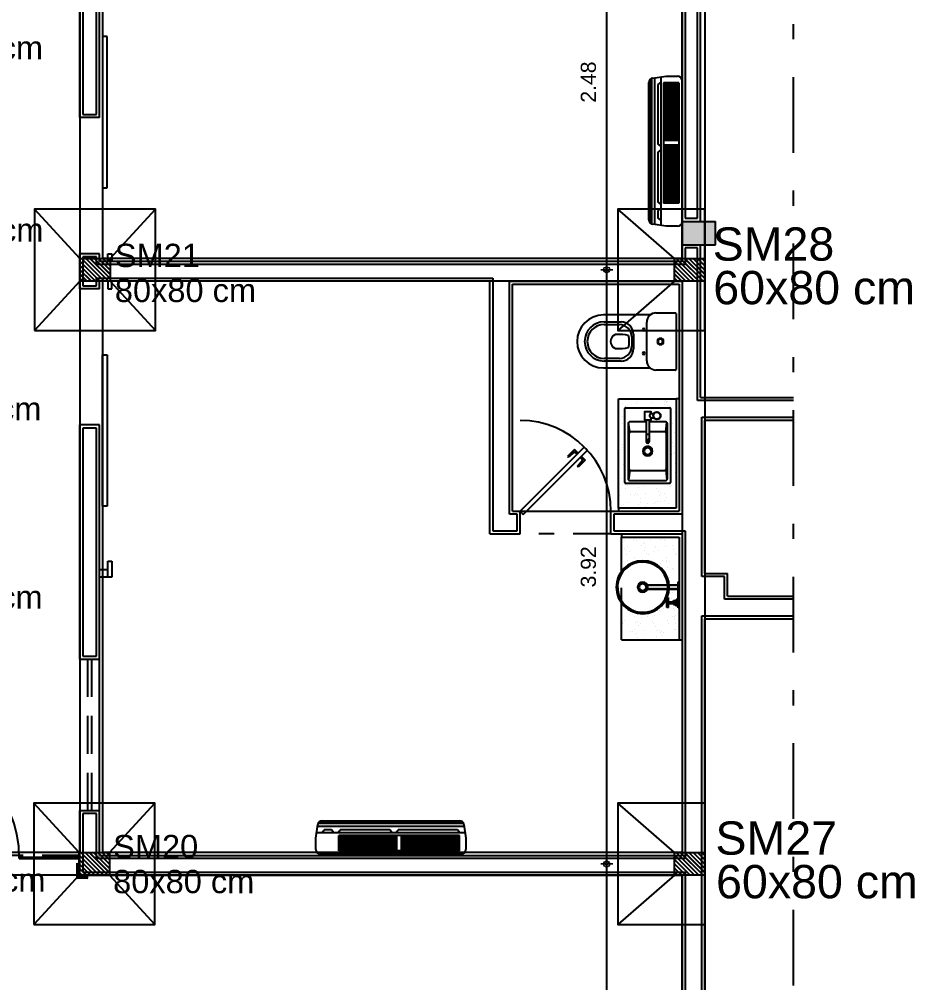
# Model space of a CAD drawing. Header units: millimetres. Extents: x 2317 to 2736, y 1295 to 1343.
# Drawn here: x 2669.89 to 2675.81, y 1310.83 to 1317.19 of the extents above; entities that cross this region are included whole.
import ezdxf

# ---------------------------------------------------------------- set-up
doc = ezdxf.new("R2010")
doc.units = ezdxf.units.MM
for name, pattern in [('CONTINU', [0]), ('DASHDOT', [1, 0.5, -0.25, 0, -0.25]), ('HIDDEN', [0.375, 0.25, -0.125])]:
    doc.linetypes.add(name, pattern=pattern)
for name, color, linetype in [('ARQUITETONICO', 8, 'Continuous'), ('BL-CRM-03', 7, 'Continuous'), ('PILARES', 1, 'Continuous'), ('sapatas', 4, 'Continuous'), ('VIGAS', 5, 'Continuous')]:
    doc.layers.add(name, color=color, linetype=linetype)
doc.layers.add('COTAS', color=53, linetype='Continuous', lineweight=9)
doc.layers.add('LC-Textos', color=3, linetype='Continuous', lineweight=20)
doc.styles.add('Arial', font='arial.ttf')
doc.styles.add('CARIMBO_DADOS', font='arial.ttf', dxfattribs={"height": 0.1})
doc.dimstyles.new('COTAS_EXTERNAS', dxfattribs={"dimtxt": 0.1, "dimasz": 0.01, "dimexe": 0, "dimexo": 0, "dimgap": 0.07, "dimtad": 1, "dimzin": 5, "dimdsep": 46, "dimtxsty": 'CARIMBO_DADOS', "dimblk1": 'CIRCULOS', "dimblk2": 'CIRCULOS', "dimsah": 1, "dimcen": 0, "dimse1": 1, "dimse2": 1, "dimclrd": 8, "dimclre": 8, "dimclrt": 230, "dimadec": 0, "dimazin": 0, "dimtfac": 100, "dimtix": 1, "dimtmove": 2, "dimatfit": 3, "dimldrblk": 'CIRCULOS', "dimfxl": 1, "dimtolj": 1, "dimtzin": 5, "dimarcsym": 0})

# ---------------------------------------------------------------- blocks, each defined once
blk = doc.blocks.new('eletrico')
at = {"layer": 'ARQUITETONICO'}
h = blk.add_hatch(color=256, dxfattribs=at)
h.dxf.hatch_style = 1
h.paths.add_polyline_path([(5.598, -0.081), (5.377, -0.081), (5.377, -0.236), (5.598, -0.236)])
h = blk.add_hatch(color=256, dxfattribs=at)
h.dxf.hatch_style = 1
h.paths.add_polyline_path([(5.357, -2.4621), (5.357, -2.496), (5.3505, -2.496), (5.3505, -2.4621)])
h = blk.add_hatch(color=256, dxfattribs=at)
h.dxf.hatch_style = 1
h.paths.add_polyline_path([(5.3505, -2.4829), (5.3505, -2.5091), (5.1448, -2.5091), (5.1441, -2.496), (5.1448, -2.4829)])
h = blk.add_hatch(color=256, dxfattribs=at)
h.dxf.hatch_style = 1
h.paths.add_polyline_path([(5.357, -2.496), (5.357, -2.6329), (5.3505, -2.6329), (5.3505, -2.496)])
h = blk.add_hatch(color=256, dxfattribs=at)
h.dxf.hatch_style = 1
h.paths.add_polyline_path([(5.2867, -2.5665), (5.2867, -2.5929), (5.2758, -2.5931), (5.2758, -2.5667)])
h = blk.add_hatch(color=256, dxfattribs=at)
h.dxf.hatch_style = 1
h.paths.add_polyline_path([(5.2867, -2.5934), (5.2867, -2.6044), (5.2758, -2.6042), (5.2758, -2.5936)])
h = blk.add_hatch(color=256, dxfattribs=at)
h.dxf.hatch_style = 1
h.paths.add_polyline_path([(5.2867, -2.6049), (5.2867, -2.6313), (5.2758, -2.6311), (5.2758, -2.6047)])
h = blk.add_hatch(color=256, dxfattribs=at)
h.dxf.hatch_style = 1
h.paths.add_polyline_path([(5.3207, -2.5938), (5.3207, -2.6041), (5.2867, -2.6041), (5.2867, -2.5938)])
h = blk.add_hatch(color=256, dxfattribs=at)
h.dxf.hatch_style = 1
h.paths.add_polyline_path([(5.3306, -2.586), (5.3306, -2.6118), (5.3207, -2.6118), (5.3207, -2.586)])
h = blk.add_hatch(color=256, dxfattribs=at)
h.dxf.hatch_style = 1
h.paths.add_polyline_path([(5.3453, -2.5827), (5.3453, -2.6151), (5.3306, -2.6151), (5.3306, -2.5827)])
h = blk.add_hatch(color=256, dxfattribs=at)
h.dxf.hatch_style = 1
h.paths.add_polyline_path([(5.3505, -2.5729), (5.3505, -2.6249), (5.3453, -2.6249), (5.3453, -2.5729)])
h = blk.add_hatch(color=256, dxfattribs=at)
h.dxf.hatch_style = 1
h.paths.add_polyline_path([(1.38, -4.4198), (1.4, -4.4), (1.4, -4.32), (1.38, -4.32)])
h.paths.add_polyline_path([(1.38, -4.42), (1.45, -4.42), (1.45, -4.4), (1.4, -4.4)])
at = {"layer": 'ARQUITETONICO', "linetype": 'DASHDOT'}
blk.add_line((6.112, -7.328), (6.112, 6.917), dxfattribs=at)
blk.add_line((6.112, -7.328), (6.112, 6.917), dxfattribs=at)
at = {"layer": 'ARQUITETONICO'}
for p, q in [((5.478, -0.061), (5.478, 3.7)), ((5.498, -0.081), (5.498, 3.72)), ((1.4, 0.604), (1.4, 3.584)), ((1.42, 3.564), (1.42, 0.624)), ((1.51, 0.624), (1.51, 2.024)), ((1.53, 0.604), (1.53, 2.004)), ((5.377, -0.346), (5.377, 2.004)), ((5.397, 2.024), (5.397, -0.061)), ((1.55, 1.1408), (1.55, 0.1408)), ((1.58, 1.1408), (1.55, 1.1408)), ((1.58, 0.1408), (1.58, 1.1408)), ((1.53, 0.604), (1.4, 0.604)), ((1.42, 0.624), (1.51, 0.624)), ((1.55, 0.1408), (1.58, 0.1408)), ((5.397, -0.061), (5.478, -0.061)), ((5.377, -0.081), (5.598, -0.081)), ((5.598, -0.236), (5.598, -0.081)), ((5.377, -0.236), (5.598, -0.236)), ((5.498, -1.245), (5.498, -0.236)), ((1.4, -0.526), (1.4, -0.296)), ((1.53, -0.296), (1.4, -0.296)), ((1.51, -0.316), (1.42, -0.316)), ((1.42, -0.316), (1.42, -0.506)), ((1.51, -0.366), (1.51, -0.316)), ((1.53, -0.346), (1.53, -0.296)), ((1.585, -0.346), (1.585, -0.296)), ((1.585, -0.296), (1.61, -0.296)), ((1.61, -0.296), (1.61, -0.346)), ((5.478, -0.256), (5.397, -0.256)), ((5.397, -0.256), (5.397, -0.366)), ((5.478, -1.265), (5.478, -0.256)), ((5.397, -0.366), (1.51, -0.366)), ((5.377, -0.346), (1.53, -0.346)), ((1.42, -0.506), (1.51, -0.506)), ((1.51, -0.506), (1.51, -0.456)), ((1.51, -0.456), (4.127, -0.456)), ((4.107, -0.476), (1.53, -0.476)), ((1.53, -0.526), (1.53, -0.476)), ((1.585, -0.476), (1.585, -0.526)), ((1.61, -0.526), (1.61, -0.476)), ((4.107, -2.146), (4.107, -0.476)), ((4.127, -0.456), (4.127, -2.126)), ((4.237, -2.016), (4.237, -0.476)), ((4.237, -0.476), (5.377, -0.476)), ((4.257, -0.496), (5.357, -0.496)), ((4.257, -1.996), (4.257, -0.496)), ((5.357, -0.496), (5.357, -1.996)), ((5.377, -0.476), (5.377, -2.016)), ((1.53, -0.526), (1.4, -0.526)), ((1.585, -0.526), (1.61, -0.526)), ((5.166, -0.6995), (4.8581, -0.6995)), ((5.2045, -0.6859), (5.3343, -0.6859)), ((5.337, -0.6886), (5.337, -1.0604)), ((4.8628, -0.7452), (4.9744, -0.7452)), ((4.8628, -0.7629), (4.9634, -0.7629)), ((5.1433, -1.0018), (5.1433, -0.7472)), ((5.0556, -0.8263), (5.0556, -0.9227)), ((5.0446, -0.8441), (5.0446, -0.905)), ((1.55, -1.9628), (1.55, -0.9628)), ((1.55, -0.9628), (1.58, -0.9628)), ((1.58, -0.9628), (1.58, -1.9628)), ((4.9634, -0.9861), (4.8628, -0.9861)), ((4.9744, -1.0039), (4.8628, -1.0039)), ((4.8581, -1.0495), (5.166, -1.0495)), ((5.3343, -1.0631), (5.2045, -1.0631)), ((5.0126, -1.2538), (5.0126, -1.2538)), ((5.0806, -1.2684), (5.0806, -1.2684)), ((5.2696, -1.2635), (5.2696, -1.2635)), ((5.2727, -1.2698), (5.2727, -1.2698)), ((5.2779, -1.2704), (5.2779, -1.2704)), ((5.357, -1.253), (5.337, -1.253)), ((5.337, -1.253), (5.337, -1.976)), ((6.112, -1.265), (5.478, -1.265)), ((5.498, -1.245), (6.112, -1.245)), ((4.9813, -1.2863), (4.9813, -1.2863)), ((5, -1.8067), (5, -1.3167)), ((5.005, -1.3117), (5.295, -1.3117)), ((5.0181, -1.2951), (5.0181, -1.2951)), ((5.0792, -1.2831), (5.0792, -1.2831)), ((5.1454, -1.3108), (5.1454, -1.3108)), ((5.1771, -1.2799), (5.1771, -1.2799)), ((5.259, -1.2912), (5.259, -1.2912)), ((5.2611, -1.2728), (5.2611, -1.2728)), ((5.275, -1.2767), (5.275, -1.2767)), ((5.2814, -1.2969), (5.2814, -1.2969)), ((5.3, -1.3167), (5.3, -1.8067)), ((4.9852, -1.3726), (4.9852, -1.3726)), ((5.1716, -1.3793), (5.1908, -1.3793)), ((5.1723, -1.3492), (5.1916, -1.3492)), ((5.3252, -1.3422), (5.3252, -1.3422)), ((5.507, -2.426), (5.507, -1.375)), ((5.507, -1.375), (6.112, -1.375)), ((5.527, -1.395), (6.112, -1.395)), ((5.527, -2.406), (5.527, -1.395)), ((1.4, -2.9725), (1.4, -1.426)), ((1.53, -1.426), (1.4, -1.426)), ((1.51, -1.446), (1.42, -1.446)), ((1.42, -1.446), (1.42, -2.9525)), ((1.51, -2.9525), (1.51, -1.446)), ((1.53, -2.9725), (1.53, -1.426)), ((4.9807, -1.4163), (4.9807, -1.4163)), ((5.02, -1.4159), (5.02, -1.7817)), ((5.0309, -1.4723), (5.0229, -1.4089)), ((5.1396, -1.4059), (5.03, -1.4059)), ((5.27, -1.4059), (5.1603, -1.4059)), ((5.269, -1.4723), (5.277, -1.4089)), ((5.28, -1.7817), (5.28, -1.4159)), ((5.2994, -1.4336), (5.2994, -1.4336)), ((5.3056, -1.4255), (5.3056, -1.4255)), ((5.3142, -1.4162), (5.3142, -1.4162)), ((5.028, -1.5988), (5.028, -1.4793)), ((5.038, -1.4693), (5.1396, -1.4693)), ((5.1603, -1.4693), (5.262, -1.4693)), ((5.272, -1.4793), (5.272, -1.7183)), ((5.3048, -1.4749), (5.3048, -1.4749)), ((5.3269, -1.4752), (5.3269, -1.4752)), ((4.7313, -1.5717), (4.307, -1.996)), ((4.6664, -1.5881), (4.6204, -1.6341)), ((4.6907, -1.6124), (4.6664, -1.5881)), ((4.7525, -1.593), (4.7313, -1.5717)), ((4.9748, -1.5852), (4.9748, -1.5852)), ((4.9834, -1.5758), (4.9834, -1.5758)), ((4.9856, -1.5535), (4.9856, -1.5535)), ((5.3139, -1.5439), (5.3139, -1.5439)), ((5.3174, -1.5704), (5.3174, -1.5704)), ((4.3282, -2.0172), (4.7525, -1.593)), ((4.6204, -1.6341), (4.625, -1.6387)), ((4.6668, -1.6026), (4.625, -1.6387)), ((4.6836, -1.6194), (4.6668, -1.6026)), ((4.7048, -1.6406), (4.7216, -1.6574)), ((4.7119, -1.6336), (4.7362, -1.6579)), ((5.028, -1.7183), (5.028, -1.5988)), ((5.3097, -1.6225), (5.3097, -1.6225)), ((5.3228, -1.6117), (5.3228, -1.6117)), ((5.3263, -1.6052), (5.3263, -1.6052)), ((4.7216, -1.6574), (4.6855, -1.6992)), ((4.6902, -1.7038), (4.6855, -1.6992)), ((4.7362, -1.6579), (4.6902, -1.7038)), ((4.9873, -1.6865), (4.9873, -1.6865)), ((5.3319, -1.6807), (5.3319, -1.6807)), ((5.3354, -1.7071), (5.3354, -1.7071)), ((5.0309, -1.7254), (5.0229, -1.7888)), ((5.262, -1.7283), (5.038, -1.7283)), ((5.269, -1.7254), (5.277, -1.7888)), ((5.3312, -1.7424), (5.3312, -1.7424)), ((4.9789, -1.7821), (4.9789, -1.7821)), ((4.9867, -1.8164), (4.9867, -1.8164)), ((5.295, -1.8117), (5.005, -1.8117)), ((5.0191, -1.8265), (5.0191, -1.8265)), ((5.03, -1.7917), (5.27, -1.7917)), ((5.0846, -1.8132), (5.0846, -1.8132)), ((5.0901, -1.8421), (5.0901, -1.8421)), ((5.1189, -1.8307), (5.1189, -1.8307)), ((5.2107, -1.8429), (5.2107, -1.8429)), ((5.2994, -1.8351), (5.2994, -1.8351)), ((5.308, -1.8257), (5.308, -1.8257)), ((4.9593, -1.8476), (4.9593, -1.8476)), ((4.9647, -1.8889), (4.9647, -1.8889)), ((5.0054, -1.8479), (5.0054, -1.8479)), ((5.0393, -1.8849), (5.0393, -1.8849)), ((5.064, -1.8906), (5.064, -1.8906)), ((5.0726, -1.8813), (5.0726, -1.8813)), ((5.0835, -1.884), (5.0835, -1.884)), ((5.1372, -1.8817), (5.1372, -1.8817)), ((5.2245, -1.8642), (5.2245, -1.8642)), ((5.228, -1.8907), (5.228, -1.8907)), ((5.235, -1.8785), (5.235, -1.8785)), ((5.2589, -1.8793), (5.2589, -1.8793)), ((5.2738, -1.9026), (5.2738, -1.9026)), ((5.3329, -1.8753), (5.3329, -1.8753)), ((1.58, -1.9628), (1.55, -1.9628)), ((4.9738, -1.9579), (4.9738, -1.9579)), ((4.9917, -1.9536), (4.9917, -1.9536)), ((5.0235, -1.9348), (5.0235, -1.9348)), ((5.0895, -1.9504), (5.0895, -1.9504)), ((5.0992, -1.9111), (5.0992, -1.9111)), ((5.1027, -1.9375), (5.1027, -1.9375)), ((5.1329, -1.9651), (5.1329, -1.9651)), ((5.1466, -1.9436), (5.1466, -1.9436)), ((5.1874, -1.9472), (5.1874, -1.9472)), ((5.204, -1.9392), (5.204, -1.9392)), ((5.2126, -1.9298), (5.2126, -1.9298)), ((5.2335, -1.932), (5.2335, -1.932)), ((5.2602, -1.924), (5.2602, -1.924)), ((5.2853, -1.944), (5.2853, -1.944)), ((4.287, -2.016), (4.237, -2.016)), ((4.257, -1.996), (4.307, -1.996)), ((4.287, -2.126), (4.287, -2.016)), ((4.307, -2.146), (4.307, -1.996)), ((4.307, -1.996), (4.907, -1.996)), ((4.307, -1.996), (4.3282, -2.0172)), ((4.907, -2.146), (4.907, -1.996)), ((4.907, -1.996), (5.357, -1.996)), ((5.377, -2.016), (4.927, -2.016)), ((4.927, -2.016), (4.927, -2.126)), ((5.337, -1.976), (4.957, -1.976)), ((4.957, -1.976), (4.957, -1.996)), ((4.107, -2.146), (4.307, -2.146)), ((4.127, -2.126), (4.287, -2.126)), ((4.907, -2.146), (5.377, -2.146)), ((4.927, -2.126), (5.397, -2.126)), ((4.977, -2.146), (4.977, -2.166)), ((5.377, -2.146), (5.377, -4.27)), ((5.397, -2.126), (5.397, -4.29)), ((4.977, -2.3923), (4.977, -2.166)), ((4.977, -2.166), (5.357, -2.166)), ((4.9955, -2.1864), (4.9955, -2.1864)), ((5.054, -2.1861), (5.054, -2.1861)), ((5.0625, -2.1768), (5.0625, -2.1768)), ((5.0736, -2.1873), (5.0736, -2.1873)), ((5.1095, -2.2237), (5.1095, -2.2237)), ((5.1232, -2.2023), (5.1232, -2.2023)), ((5.1299, -2.2085), (5.1299, -2.2085)), ((5.1715, -2.1841), (5.1715, -2.1841)), ((5.2025, -2.2254), (5.2025, -2.2254)), ((5.2368, -2.1827), (5.2368, -2.1827)), ((5.2489, -2.1748), (5.2489, -2.1748)), ((5.2588, -2.1881), (5.2588, -2.1881)), ((5.2694, -2.1809), (5.2694, -2.1809)), ((5.3148, -2.2188), (5.3148, -2.2188)), ((5.357, -2.166), (5.357, -2.846)), ((4.9823, -2.2648), (4.9823, -2.2648)), ((4.996, -2.2433), (4.996, -2.2433)), ((5.0046, -2.2554), (5.0046, -2.2554)), ((5.008, -2.2818), (5.008, -2.2818)), ((5.0135, -2.2303), (5.0135, -2.2303)), ((5.0283, -2.259), (5.0283, -2.259)), ((5.1262, -2.2558), (5.1262, -2.2558)), ((5.1334, -2.235), (5.1334, -2.235)), ((5.1388, -2.2763), (5.1388, -2.2763)), ((5.1535, -2.2789), (5.1535, -2.2789)), ((5.1876, -2.2598), (5.1876, -2.2598)), ((5.194, -2.2347), (5.194, -2.2347)), ((5.2241, -2.2526), (5.2241, -2.2526)), ((5.2642, -2.2294), (5.2642, -2.2294)), ((5.3219, -2.2494), (5.3219, -2.2494)), ((5.334, -2.2833), (5.334, -2.2833)), ((5.3425, -2.2739), (5.3425, -2.2739)), ((1.585, -2.431), (1.585, -2.326)), ((1.585, -2.326), (1.61, -2.326)), ((1.61, -2.326), (1.61, -2.431)), ((4.9807, -2.3277), (4.9807, -2.3277)), ((5.0135, -2.3231), (5.0135, -2.3231)), ((5.0604, -2.3009), (5.0604, -2.3009)), ((5.0785, -2.3245), (5.0785, -2.3245)), ((5.1764, -2.3213), (5.1764, -2.3213)), ((5.237, -2.3409), (5.237, -2.3409)), ((5.2507, -2.3195), (5.2507, -2.3195)), ((5.2733, -2.2984), (5.2733, -2.2984)), ((5.2743, -2.3181), (5.2743, -2.3181)), ((5.2768, -2.3249), (5.2768, -2.3249)), ((5.2935, -2.3275), (5.2935, -2.3275)), ((1.53, -2.381), (1.585, -2.381)), ((5.2471, -2.3781), (5.2471, -2.3781)), ((5.2822, -2.3662), (5.2822, -2.3662)), ((5.3151, -2.377), (5.3151, -2.377)), ((5.3213, -2.3794), (5.3213, -2.3794)), ((5.527, -2.406), (5.677, -2.406)), ((5.677, -2.556), (5.677, -2.406)), ((1.61, -2.431), (1.53, -2.431)), ((5.2913, -2.4352), (5.2913, -2.4352)), ((5.2948, -2.4616), (5.2948, -2.4616)), ((5.338, -2.4802), (5.338, -2.4802)), ((5.657, -2.426), (5.507, -2.426)), ((5.657, -2.576), (5.657, -2.426)), ((5.2917, -2.5308), (5.2917, -2.5308)), ((5.3002, -2.5029), (5.3002, -2.5029)), ((5.3154, -2.5352), (5.3154, -2.5352)), ((5.3263, -2.5166), (5.3263, -2.5166)), ((4.977, -2.846), (4.977, -2.6023)), ((5.2754, -2.581), (5.2754, -2.581)), ((5.3093, -2.5719), (5.3093, -2.5719)), ((5.3128, -2.5984), (5.3128, -2.5984)), ((6.112, -2.576), (5.657, -2.576)), ((5.677, -2.556), (6.112, -2.556)), ((5.0072, -2.6399), (5.0072, -2.6399)), ((5.0343, -2.6592), (5.0343, -2.6592)), ((5.0586, -2.6656), (5.0586, -2.6656)), ((5.2301, -2.6528), (5.2301, -2.6528)), ((5.2376, -2.6573), (5.2376, -2.6573)), ((5.2513, -2.6359), (5.2513, -2.6359)), ((5.3182, -2.6397), (5.3182, -2.6397)), ((5.3279, -2.6496), (5.3279, -2.6496)), ((4.9867, -2.7278), (4.9867, -2.7278)), ((4.9968, -2.7179), (4.9968, -2.7179)), ((5.062, -2.692), (5.062, -2.692)), ((5.0675, -2.7333), (5.0675, -2.7333)), ((5.0846, -2.7246), (5.0846, -2.7246)), ((5.1104, -2.6983), (5.1104, -2.6983)), ((5.1241, -2.6769), (5.1241, -2.6769)), ((5.1472, -2.6885), (5.1472, -2.6885)), ((5.1824, -2.7214), (5.1824, -2.7214)), ((5.1885, -2.7344), (5.1885, -2.7344)), ((5.1928, -2.6865), (5.1928, -2.6865)), ((5.2803, -2.7182), (5.2803, -2.7182)), ((5.3157, -2.6934), (5.3157, -2.6934)), ((5.3273, -2.7087), (5.3273, -2.7087)), ((5.3277, -2.6929), (5.3277, -2.6929)), ((5.3308, -2.7351), (5.3308, -2.7351)), ((5.3363, -2.6835), (5.3363, -2.6835)), ((5.507, -7.648), (5.507, -2.686)), ((5.507, -2.686), (6.112, -2.686)), ((5.527, -2.706), (6.112, -2.706)), ((5.527, -7.628), (5.527, -2.706)), ((4.9832, -2.7394), (4.9832, -2.7394)), ((5.0337, -2.7891), (5.0337, -2.7891)), ((5.0518, -2.7926), (5.0518, -2.7926)), ((5.0613, -2.7755), (5.0613, -2.7755)), ((5.0923, -2.7484), (5.0923, -2.7484)), ((5.1009, -2.739), (5.1009, -2.739)), ((5.1316, -2.7859), (5.1316, -2.7859)), ((5.2019, -2.7555), (5.2019, -2.7555)), ((5.2054, -2.782), (5.2054, -2.782)), ((5.2294, -2.7827), (5.2294, -2.7827)), ((5.2323, -2.797), (5.2323, -2.797)), ((5.2409, -2.7876), (5.2409, -2.7876)), ((5.2516, -2.7941), (5.2516, -2.7941)), ((5.2872, -2.737), (5.2872, -2.737)), ((5.3273, -2.7795), (5.3273, -2.7795)), ((5.3362, -2.7764), (5.3362, -2.7764)), ((4.977, -2.846), (5.357, -2.846)), ((5.0055, -2.8431), (5.0055, -2.8431)), ((5.0766, -2.8023), (5.0766, -2.8023)), ((5.08, -2.8288), (5.08, -2.8288)), ((5.1243, -2.8351), (5.1243, -2.8351)), ((5.1918, -2.8412), (5.1918, -2.8412)), ((5.2108, -2.8233), (5.2108, -2.8233)), ((5.2379, -2.8155), (5.2379, -2.8155)), ((5.3453, -2.8454), (5.3453, -2.8454)), ((5.357, -2.846), (5.377, -2.846)), ((1.4, -2.9725), (1.53, -2.9725)), ((1.4, -2.9725), (1.4, -3.9725)), ((1.42, -2.9525), (1.51, -2.9525)), ((1.53, -3.9725), (1.53, -2.9725)), ((1.4, -4.4), (1.4, -3.9725)), ((1.4, -3.9725), (1.53, -3.9725)), ((1.51, -3.9925), (1.42, -3.9925)), ((1.42, -3.9925), (1.42, -4.38)), ((1.51, -4.29), (1.51, -3.9925)), ((1.53, -4.27), (1.53, -3.9725)), ((1, -4.29), (1, -4.28)), ((1, -4.28), (1.4, -4.28)), ((1, -4.29), (1.4, -4.29)), ((1.38, -4.32), (1.38, -4.42)), ((1.38, -4.3306), (1.3906, -4.32)), ((1.38, -4.3447), (1.4, -4.3247)), ((5.397, -4.29), (1.51, -4.29)), ((1.53, -4.27), (5.377, -4.27)), ((1.38, -4.3589), (1.4, -4.3389)), ((1.38, -4.373), (1.4, -4.353)), ((1.38, -4.3871), (1.4, -4.3671)), ((1.38, -4.4013), (1.4, -4.3813)), ((1.42, -4.38), (5.397, -4.38)), ((5.397, -4.38), (5.397, -7.62)), ((1.38, -4.4154), (1.4, -4.3954)), ((1.45, -4.42), (1.38, -4.42)), ((1.3896, -4.42), (1.4096, -4.4)), ((1.4, -4.4), (5.377, -4.4)), ((1.4037, -4.42), (1.4237, -4.4)), ((1.4178, -4.42), (1.4378, -4.4)), ((1.432, -4.42), (1.45, -4.402)), ((1.4461, -4.42), (1.45, -4.4161)), ((1.45, -4.42), (1.45, -4.4)), ((5.377, -7.6), (5.377, -4.4))]:
    blk.add_line(p, q, dxfattribs=at)
at = {"layer": 'ARQUITETONICO', "ltscale": 0.5}
for p, q in [((5.157, -0.0706), (5.157, 0.8356)), ((5.1629, 0.8534), (5.1629, -0.0884)), ((5.1761, 0.8635), (5.1761, -0.0985)), ((5.1818, 0.8651), (5.272, 0.8775)), ((5.1958, 0.867), (5.1958, -0.102)), ((5.237, 0.8375), (5.2168, 0.822)), ((5.237, 0.8727), (5.237, -0.1077)), ((5.3558, 0.835), (5.254, 0.835)), ((5.254, 0.835), (5.254, 0.5575)), ((5.2665, 0.835), (5.2665, 0.4525)), ((5.272, 0.8775), (5.347, 0.8775)), ((5.279, 0.835), (5.279, 0.4525)), ((5.2915, 0.835), (5.2915, 0.4525)), ((5.304, 0.835), (5.304, 0.4525)), ((5.3165, 0.835), (5.3165, 0.4525)), ((5.3286, 0.835), (5.3286, 0.4525)), ((5.3426, 0.835), (5.3426, 0.4525)), ((5.3558, 0.835), (5.3558, 0.5575)), ((5.377, 0.8475), (5.377, -0.0825)), ((5.2168, 0.822), (5.2168, 0.432)), ((5.3558, 0.7887), (5.254, 0.7887)), ((5.3558, 0.7425), (5.254, 0.7425)), ((5.3558, 0.6962), (5.254, 0.6962)), ((5.3558, 0.65), (5.254, 0.65)), ((5.3558, 0.6037), (5.254, 0.6037)), ((5.254, 0.5575), (5.254, 0.04)), ((5.3558, 0.5575), (5.254, 0.5575)), ((5.3558, 0.5112), (5.254, 0.5112)), ((5.3558, 0.5575), (5.3558, 0.04)), ((5.3558, 0.4525), (5.254, 0.4525)), ((5.237, 0.4166), (5.2168, 0.432)), ((5.237, 0.3921), (5.2168, 0.3766)), ((5.3558, 0.4225), (5.254, 0.4225)), ((5.2665, 0.4225), (5.2665, 0.04)), ((5.279, 0.4225), (5.279, 0.04)), ((5.2915, 0.4225), (5.2915, 0.04)), ((5.304, 0.4225), (5.304, 0.04)), ((5.3165, 0.4225), (5.3165, 0.04)), ((5.3286, 0.4225), (5.3286, 0.04)), ((5.3426, 0.4225), (5.3426, 0.04)), ((5.2168, 0.3766), (5.2168, 0.0475)), ((5.3558, 0.3637), (5.254, 0.3637)), ((5.3558, 0.3175), (5.254, 0.3175)), ((5.3558, 0.2712), (5.254, 0.2712)), ((5.3558, 0.225), (5.254, 0.225)), ((5.3558, 0.1787), (5.254, 0.1787)), ((5.3558, 0.1325), (5.254, 0.1325)), ((5.3558, 0.0862), (5.254, 0.0862)), ((5.237, 0.032), (5.2168, 0.0475)), ((5.237, 0.0069), (5.2168, -0.0085)), ((5.3558, 0.04), (5.254, 0.04)), ((5.2168, -0.0085), (5.2168, -0.057)), ((5.237, -0.0725), (5.2168, -0.057)), ((5.272, -0.1125), (5.1818, -0.1001)), ((5.347, -0.1125), (5.272, -0.1125)), ((2.9585, -4.155), (2.9709, -4.0648)), ((3.9345, -4.0591), (2.9725, -4.0591)), ((3.9244, -4.0459), (2.9826, -4.0459)), ((3.0004, -4.04), (3.9066, -4.04)), ((3.9361, -4.0648), (3.9485, -4.155)), ((3.9437, -4.12), (2.9633, -4.12)), ((3.938, -4.0788), (2.969, -4.0788)), ((2.9985, -4.12), (3.014, -4.0998)), ((3.0625, -4.0998), (3.014, -4.0998)), ((3.0779, -4.12), (3.0625, -4.0998)), ((3.1031, -4.12), (3.1185, -4.0998)), ((3.4476, -4.0998), (3.1185, -4.0998)), ((3.4631, -4.12), (3.4476, -4.0998)), ((3.4876, -4.12), (3.503, -4.0998)), ((3.893, -4.0998), (3.503, -4.0998)), ((3.9085, -4.12), (3.893, -4.0998)), ((2.9585, -4.23), (2.9585, -4.155)), ((3.6285, -4.137), (3.111, -4.137)), ((3.111, -4.2388), (3.111, -4.137)), ((3.4935, -4.1495), (3.111, -4.1495)), ((3.4935, -4.162), (3.111, -4.162)), ((3.4935, -4.1745), (3.111, -4.1745)), ((3.4935, -4.187), (3.111, -4.187)), ((3.4935, -4.1995), (3.111, -4.1995)), ((3.1573, -4.2388), (3.1573, -4.137)), ((3.2035, -4.2388), (3.2035, -4.137)), ((3.2498, -4.2388), (3.2498, -4.137)), ((3.296, -4.2388), (3.296, -4.137)), ((3.3423, -4.2388), (3.3423, -4.137)), ((3.3885, -4.2388), (3.3885, -4.137)), ((3.4348, -4.2388), (3.4348, -4.137)), ((3.4935, -4.2388), (3.4935, -4.137)), ((3.5235, -4.2388), (3.5235, -4.137)), ((3.906, -4.1495), (3.5235, -4.1495)), ((3.906, -4.162), (3.5235, -4.162)), ((3.906, -4.1745), (3.5235, -4.1745)), ((3.906, -4.187), (3.5235, -4.187)), ((3.906, -4.1995), (3.5235, -4.1995)), ((3.5823, -4.2388), (3.5823, -4.137)), ((3.6285, -4.2388), (3.6285, -4.137)), ((3.906, -4.137), (3.6285, -4.137)), ((3.6748, -4.2388), (3.6748, -4.137)), ((3.721, -4.2388), (3.721, -4.137)), ((3.7673, -4.2388), (3.7673, -4.137)), ((3.8135, -4.2388), (3.8135, -4.137)), ((3.8598, -4.2388), (3.8598, -4.137)), ((3.906, -4.2388), (3.906, -4.137)), ((3.9485, -4.155), (3.9485, -4.23)), ((3.9185, -4.26), (2.9885, -4.26)), ((3.4935, -4.2116), (3.111, -4.2116)), ((3.4935, -4.2256), (3.111, -4.2256)), ((3.6285, -4.2388), (3.111, -4.2388)), ((3.906, -4.2116), (3.5235, -4.2116)), ((3.906, -4.2256), (3.5235, -4.2256)), ((3.906, -4.2388), (3.6285, -4.2388))]:
    blk.add_line(p, q, dxfattribs=at)
at = {"layer": 'ARQUITETONICO', "linetype": 'Continuous'}
for p, q in [((4.957, -1.253), (5.337, -1.253)), ((4.957, -1.976), (4.957, -1.253))]:
    blk.add_line(p, q, dxfattribs=at)
at = {"layer": 'ARQUITETONICO', "linetype": 'DASHDOT', "ltscale": 0.5}
for p, q in [((4.907, -2.146), (4.307, -2.146)), ((1.4, -4.27), (0.2, -4.27)), ((1.4, -4.4), (0.2, -4.4))]:
    blk.add_line(p, q, dxfattribs=at)
at = {"layer": 'ARQUITETONICO', "linetype": 'HIDDEN', "ltscale": 0.2}
blk.add_line((4.977, -2.6023), (4.977, -2.3923), dxfattribs=at)
at = {"layer": 'ARQUITETONICO', "linetype": 'CONTINU'}
for p, q in [((5.3505, -2.4621), (5.357, -2.4621)), ((5.3505, -2.6329), (5.3505, -2.4621)), ((5.357, -2.6329), (5.357, -2.4621)), ((5.1436, -2.496), (5.1443, -2.4829)), ((5.1436, -2.496), (5.1437, -2.496)), ((5.1436, -2.496), (5.1437, -2.496)), ((5.1443, -2.5091), (5.1436, -2.496)), ((5.1437, -2.496), (5.1439, -2.496)), ((5.1437, -2.496), (5.1439, -2.496)), ((5.1439, -2.496), (5.1441, -2.496)), ((5.1439, -2.496), (5.1441, -2.496)), ((5.1441, -2.496), (5.1448, -2.4829)), ((5.1448, -2.5091), (5.1441, -2.496)), ((5.1443, -2.4829), (5.1444, -2.4827)), ((5.1443, -2.4829), (5.1443, -2.4829)), ((5.1443, -2.4829), (5.1443, -2.4829)), ((5.1443, -2.4829), (5.1443, -2.4829)), ((5.1443, -2.4829), (5.1444, -2.4829)), ((5.1443, -2.5091), (5.1444, -2.5094)), ((5.1444, -2.5091), (5.1443, -2.5091)), ((5.1443, -2.5091), (5.1443, -2.5091)), ((5.1443, -2.5091), (5.1443, -2.5091)), ((5.1444, -2.4827), (5.1446, -2.4825)), ((5.1444, -2.4829), (5.1444, -2.4829)), ((5.1444, -2.4829), (5.1444, -2.4829)), ((5.1444, -2.4829), (5.1444, -2.4829)), ((5.1444, -2.4829), (5.1444, -2.4829)), ((5.1444, -2.4829), (5.1444, -2.4829)), ((5.1444, -2.4829), (5.1444, -2.4829)), ((5.1444, -2.4829), (5.1445, -2.4829)), ((5.1444, -2.5091), (5.1444, -2.5091)), ((5.1444, -2.5091), (5.1444, -2.5091)), ((5.1444, -2.5091), (5.1444, -2.5091)), ((5.1444, -2.5091), (5.1444, -2.5091)), ((5.1444, -2.5091), (5.1444, -2.5091)), ((5.1444, -2.5091), (5.1444, -2.5091)), ((5.1444, -2.5091), (5.1445, -2.5091)), ((5.1444, -2.5094), (5.1446, -2.5095)), ((5.1445, -2.4829), (5.1446, -2.4829)), ((5.1445, -2.5091), (5.1446, -2.5091)), ((5.1446, -2.4825), (5.1448, -2.4824)), ((5.1446, -2.4829), (5.1446, -2.4829)), ((5.1446, -2.4829), (5.1446, -2.4829)), ((5.1447, -2.4829), (5.1446, -2.4829)), ((5.1446, -2.5091), (5.1446, -2.5091)), ((5.1446, -2.5091), (5.1446, -2.5091)), ((5.1446, -2.5091), (5.1447, -2.5091)), ((5.1446, -2.5095), (5.1448, -2.5096)), ((5.1448, -2.4829), (5.1447, -2.4829)), ((5.1447, -2.5091), (5.1448, -2.5091)), ((5.1448, -2.4829), (5.1448, -2.4824)), ((5.1448, -2.4824), (5.3505, -2.4824)), ((5.1448, -2.4829), (5.3505, -2.4829)), ((5.1448, -2.5096), (5.1448, -2.5091)), ((5.1448, -2.5091), (5.3505, -2.5091)), ((5.1448, -2.5096), (5.3505, -2.5096)), ((5.2758, -2.5667), (5.2867, -2.5665)), ((5.2758, -2.6311), (5.2758, -2.5667)), ((5.2758, -2.5931), (5.2867, -2.5929)), ((5.2758, -2.5936), (5.2867, -2.5934)), ((5.2867, -2.6044), (5.2758, -2.6042)), ((5.2867, -2.6049), (5.2758, -2.6047)), ((5.2867, -2.5929), (5.2867, -2.5665)), ((5.2867, -2.5931), (5.2867, -2.5929)), ((5.2867, -2.5934), (5.2867, -2.5931)), ((5.2867, -2.6044), (5.2867, -2.5934)), ((5.2867, -2.5934), (5.2867, -2.5934)), ((5.2867, -2.5934), (5.2867, -2.5934)), ((5.2867, -2.5938), (5.3207, -2.5938)), ((5.2867, -2.6041), (5.3207, -2.6041)), ((5.2867, -2.6047), (5.2867, -2.6044)), ((5.2867, -2.6044), (5.2867, -2.6044)), ((5.2867, -2.6044), (5.2867, -2.6044)), ((5.2867, -2.6049), (5.2867, -2.6047)), ((5.2867, -2.6313), (5.2867, -2.6049)), ((5.3207, -2.6118), (5.3207, -2.586)), ((5.3207, -2.586), (5.3306, -2.586)), ((5.3306, -2.6151), (5.3306, -2.5827)), ((5.3306, -2.5827), (5.3453, -2.5827)), ((5.3453, -2.6249), (5.3453, -2.5729)), ((5.3453, -2.5729), (5.3505, -2.5729)), ((5.2867, -2.6313), (5.2758, -2.6311)), ((5.3207, -2.6118), (5.3306, -2.6118)), ((5.3306, -2.6151), (5.3453, -2.6151)), ((5.3453, -2.6249), (5.3505, -2.6249)), ((5.357, -2.6329), (5.3505, -2.6329))]:
    blk.add_line(p, q, dxfattribs=at)
at = {"layer": 'ARQUITETONICO', "linetype": 'HIDDEN'}
for p, q in [((1.45, -2.9725), (1.45, -3.9725)), ((1.48, -3.9725), (1.48, -2.9725))]:
    blk.add_line(p, q, dxfattribs=at)
at = {"layer": 'ARQUITETONICO'}
blk.add_lwpolyline([(5.17, -1.3809), (5.17, -1.3952), (5.13, -1.3952), (5.13, -1.338), (5.17, -1.338), (5.17, -1.3476), (5.1692, -1.3487), (5.1685, -1.3497), (5.1679, -1.3506), (5.1672, -1.3517), (5.1668, -1.3524), (5.1663, -1.3532), (5.1658, -1.3541), (5.1656, -1.3545), (5.1653, -1.355), (5.1651, -1.3555), (5.1649, -1.3559), (5.1646, -1.3564), (5.1644, -1.3569), (5.1642, -1.3574), (5.164, -1.358), (5.1638, -1.3585), (5.1636, -1.359), (5.1634, -1.3596), (5.1633, -1.3602), (5.1631, -1.3607), (5.163, -1.3613), (5.1629, -1.3619), (5.1628, -1.3625), (5.1628, -1.3631), (5.1627, -1.3637), (5.1627, -1.3643), (5.1627, -1.3649), (5.1628, -1.3655), (5.1628, -1.3661), (5.1629, -1.3667), (5.163, -1.3673), (5.1632, -1.3679), (5.1633, -1.3685), (5.1635, -1.369), (5.1637, -1.3696), (5.1638, -1.3701), (5.164, -1.3706), (5.1643, -1.3712), (5.1645, -1.3717), (5.1647, -1.3722), (5.1649, -1.3727), (5.1652, -1.3731), (5.1654, -1.3736), (5.1656, -1.374), (5.1661, -1.3749), (5.1666, -1.3757), (5.1671, -1.3765), (5.1675, -1.3773), (5.1682, -1.3783), (5.1686, -1.3788, 0.006646)], format="xyb", close=True, dxfattribs=at)
for points in [[(5.1396, -1.3952), (5.1396, -1.4883)], [(5.1603, -1.3952), (5.1603, -1.4883)], [(5.1603, -1.4883), (5.1396, -1.4883)], [(5.1396, -1.4883), (5.1396, -1.5258)], [(5.1397, -1.5265), (5.1397, -1.5362)], [(5.1603, -1.4883), (5.1603, -1.5258)], [(5.1603, -1.5265), (5.1603, -1.5362)]]:
    blk.add_lwpolyline(points, dxfattribs=at)
for points in [[(5.1716, -1.3793, -0.006968), (5.1701, -1.3774), (5.1699, -1.3772), (5.1692, -1.3763), (5.1687, -1.3757), (5.1682, -1.375), (5.1677, -1.3743), (5.1672, -1.3735), (5.1669, -1.3731), (5.1666, -1.3727), (5.1664, -1.3723), (5.1661, -1.3718), (5.1659, -1.3714), (5.1656, -1.371), (5.1654, -1.3705), (5.1652, -1.37), (5.165, -1.3695), (5.1648, -1.3691), (5.1646, -1.3686), (5.1644, -1.3681), (5.1642, -1.3675), (5.1641, -1.367), (5.164, -1.3668), (5.164, -1.3665), (5.1639, -1.3662), (5.1639, -1.3659), (5.1638, -1.3657), (5.1638, -1.3654), (5.1638, -1.3651), (5.1638, -1.3649), (5.1638, -1.3646), (5.1637, -1.3643), (5.1637, -1.364), (5.1638, -1.3638), (5.1638, -1.3635), (5.1638, -1.3632), (5.1638, -1.3629), (5.1639, -1.3627), (5.1639, -1.3624), (5.1639, -1.3621), (5.164, -1.3619), (5.164, -1.3616), (5.1642, -1.3611), (5.1643, -1.3605), (5.1645, -1.36), (5.1647, -1.3595), (5.1649, -1.359), (5.1651, -1.3586), (5.1653, -1.3581), (5.1656, -1.3576), (5.1658, -1.3572), (5.166, -1.3567), (5.1663, -1.3563), (5.1666, -1.3559), (5.1668, -1.3555), (5.1671, -1.3551), (5.1673, -1.3547), (5.1678, -1.3539), (5.1684, -1.3532), (5.1689, -1.3525), (5.1693, -1.3519), (5.17, -1.3511), (5.1707, -1.3502), (5.1716, -1.3492), (5.1723, -1.3492)], [(5.17, -1.3476, 0.414213), (5.1716, -1.3492)], [(5.1716, -1.3793, 0.414213), (5.17, -1.3809)]]:
    blk.add_lwpolyline(points, format="xyb", dxfattribs=at)
for radius in [0.0246, 0.0233, 0.0223]:
    blk.add_circle((5.2107, -1.3647), radius, dxfattribs=at)
at = {"layer": 'ARQUITETONICO', "ltscale": 0.5}
for centre, start, end in [((5.187, 0.8356), 100, 180), ((5.347, 0.8475), 0, 90), ((5.187, -0.0706), 180, 260), ((5.347, -0.0825), 270, 360), ((3.0004, -4.07), 90, 170), ((3.9066, -4.07), 10, 90), ((2.9885, -4.23), 180, 270), ((3.9185, -4.23), 270, 0)]:
    blk.add_arc(centre, 0.03, start, end, dxfattribs=at)
at = {"layer": 'ARQUITETONICO'}
for centre, radius, start, end in [((4.8581, -0.8745), 0.175, 90, 269.99999), ((5.2045, -0.7472), 0.0613, 90.0001, 179.99992), ((5.3343, -0.6886), 0.00271, 0.00184, 89.99816), ((4.8628, -0.8745), 0.1293, 90, 269.99999), ((4.8628, -0.8745), 0.1116, 90, 269.99999), ((4.9634, -0.8441), 0.0812, 360, 90), ((4.9744, -0.8263), 0.0812, 360, 90), ((5.1234, -0.7959), 0.00761, 0, 180), ((5.1234, -0.7959), 0.00761, 180, 0), ((4.9516, -0.8745), 0.0474, 111.92432, 248.07594), ((4.9453, -0.8588), 0.0304, 94.83315, 111.92386), ((4.9648, -1.0902), 0.2627, 76.979, 94.83347), ((4.7755, -0.8745), 0.2518, 350.80796, 9.192), ((5.2341, -0.8745), 0.0208, 0, 180), ((5.2341, -0.8745), 0.0208, 180, 0), ((5.2341, -0.8745), 0.0157, 0, 180), ((5.2341, -0.8745), 0.0157, 180, 0), ((4.9453, -0.8902), 0.0304, 248.07521, 265.16594), ((4.9648, -0.6588), 0.2627, 265.16675, 283.02123), ((4.9634, -0.905), 0.0812, 269.99999, 359.99998), ((4.9744, -0.9227), 0.0812, 269.99999, 360), ((5.1234, -0.9531), 0.00761, 0, 180), ((5.1234, -0.9531), 0.00761, 180, 0), ((5.2045, -1.0018), 0.0613, 180.00008, 269.99991), ((5.3343, -1.0604), 0.00271, 269.99818, 0.00182), ((5.005, -1.3167), 0.005, 90, 180), ((5.295, -1.3167), 0.005, 359.99999, 90), ((4.307, -1.996), 0.6, 0, 90), ((5.03, -1.4159), 0.01, 90, 180), ((5.27, -1.4159), 0.01, 359.99999, 90), ((5.038, -1.4793), 0.01, 90, 180), ((5.262, -1.4793), 0.01, 359.99999, 90), ((5.15, -1.5988), 0.032, 90, 270), ((5.15, -1.5988), 0.0225, 90, 270), ((5.15, -1.5988), 0.032, 270, 90), ((5.15, -1.5988), 0.0225, 270, 90), ((5.03, -1.7817), 0.01, 180, 225.00098), ((5.038, -1.7183), 0.01, 180, 270), ((5.262, -1.7183), 0.01, 270, 359.99999), ((5.27, -1.7817), 0.01, 314.99902, 359.99999), ((5.005, -1.8067), 0.005, 180, 270), ((5.03, -1.7817), 0.01, 225.00098, 269.9999), ((5.27, -1.7817), 0.01, 270, 314.99902), ((5.295, -1.8067), 0.005, 270, 359.99999), ((5.117, -2.4973), 0.175, 90, 270), ((5.117, -2.4973), 0.1662, 85.60559, 85.45902), ((5.117, -2.4973), 0.175, 270, 90), ((5.117, -2.4973), 0.0335, 90, 270), ((5.117, -2.4973), 0.0225, 90, 270), ((5.117, -2.4973), 0.0335, 270, 90), ((5.117, -2.4973), 0.0225, 270, 90), ((0.2367, -4.285), 0.7633, 0.00089, 89.62253)]:
    blk.add_arc(centre, radius, start, end, dxfattribs=at)
for centre, major_axis, start_param, end_param in [((5.15, -1.5146), (0.0103, 0), 3.141593, 6.283185), ((5.15, -1.5258), (0.0103, 0), 3.141593, 6.283185), ((5.15, -1.5265), (-0.0103, 0), 6.283074, 8.471289), ((5.15, -1.5265), (-0.0103, 0), 6.280062, 6.283074), ((5.15, -1.5265), (-0.0103, 0), 2.188103, 3.141482), ((5.15, -1.5265), (-0.0103, 0), 3.141482, 3.144722), ((5.15, -1.5362), (-0.0103, 0), 6.283074, 8.471289), ((5.15, -1.5265), (-0.00971, 0), 0.961662, 2.178992), ((5.15, -1.5362), (-0.0103, 0), 2.188103, 3.141482)]:
    blk.add_ellipse(centre, major_axis=major_axis, ratio=0.866025, start_param=start_param, end_param=end_param, dxfattribs=at)
blk = doc.blocks.new('CIRCULOS')
at = {"layer": 'COTAS'}
for p, q in [((-4, 0), (4, 0)), ((0, 4), (0, -4))]:
    blk.add_line(p, q, dxfattribs=at)
for radius in [2, 1]:
    blk.add_circle((0, 0), radius, dxfattribs=at)
blk = doc.blocks.new('*D31')
at = {"layer": 'BL-CRM-03', "color": 8, "lineweight": -2}
blk.add_line((2673.7727, 1308.095), (2673.7727, 1311.603), dxfattribs=at)
at = {"layer": 'Defpoints', "color": 0}
for p in [(2673.7727, 1311.613), (2674.2201, 1311.613), (2674.2201, 1308.085)]:
    blk.add_point(p, dxfattribs=at)
at = {"layer": 'BL-CRM-03', "color": 8, "lineweight": -2, "xscale": 0.01, "yscale": 0.01, "zscale": 0.01}
for p, rotation in [((2673.7727, 1311.613), 90), ((2673.7727, 1308.085), 270)]:
    blk.add_blockref('CIRCULOS', p, dxfattribs=dict(at, rotation=rotation))
at = {"layer": 'BL-CRM-03', "color": 230, "insert": (2673.6517, 1309.849), "char_height": 0.1, "attachment_point": 5, "rotation": 90, "style": 'CARIMBO_DADOS'}
blk.add_mtext('\\A1;3.53', dxfattribs=at)
blk = doc.blocks.new('*D32')
at = {"layer": 'BL-CRM-03', "color": 8, "lineweight": -2}
blk.add_line((2673.7727, 1311.623), (2673.7727, 1315.527), dxfattribs=at)
at = {"layer": 'Defpoints', "color": 0}
for p in [(2673.7727, 1315.537), (2674.2201, 1315.537), (2674.2201, 1311.613)]:
    blk.add_point(p, dxfattribs=at)
at = {"layer": 'BL-CRM-03', "color": 8, "lineweight": -2, "xscale": 0.01, "yscale": 0.01, "zscale": 0.01}
for p, rotation in [((2673.7727, 1315.537), 90), ((2673.7727, 1311.613), 270)]:
    blk.add_blockref('CIRCULOS', p, dxfattribs=dict(at, rotation=rotation))
at = {"layer": 'BL-CRM-03', "color": 230, "insert": (2673.6517, 1313.575), "char_height": 0.1, "attachment_point": 5, "rotation": 90, "style": 'CARIMBO_DADOS'}
blk.add_mtext('\\A1;3.92', dxfattribs=at)
blk = doc.blocks.new('*D33')
at = {"layer": 'BL-CRM-03', "color": 8, "lineweight": -2}
blk.add_line((2673.7727, 1315.547), (2673.7727, 1318.007), dxfattribs=at)
at = {"layer": 'Defpoints', "color": 0}
for p in [(2673.7727, 1318.017), (2674.2201, 1318.017), (2674.2201, 1315.537)]:
    blk.add_point(p, dxfattribs=at)
at = {"layer": 'BL-CRM-03', "color": 8, "lineweight": -2, "xscale": 0.01, "yscale": 0.01, "zscale": 0.01}
for p, rotation in [((2673.7727, 1318.017), 90), ((2673.7727, 1315.537), 270)]:
    blk.add_blockref('CIRCULOS', p, dxfattribs=dict(at, rotation=rotation))
at = {"layer": 'BL-CRM-03', "color": 230, "insert": (2673.6517, 1316.777), "char_height": 0.1, "attachment_point": 5, "rotation": 90, "style": 'CARIMBO_DADOS'}
blk.add_mtext('\\A1;2.48', dxfattribs=at)

msp = doc.modelspace()

# ---------------------------------------------------------------- hatches: boundary and pattern name
h = msp.add_hatch()
h.set_pattern_fill('JIS_LC_20', color=256, scale=0.001, angle=-90, style=0)
h.set_pattern_definition([(315, (1348.086626, 3978.701403), (0.01414213562, 0.01414213562), []), (315, (1348.086626, 3978.701003), (0.01414213562, 0.01414213562), [])])
h.paths.add_polyline_path([(2670.4931, 1315.462), (2670.4931, 1315.537), (2670.2931, 1315.537), (2670.2931, 1315.462)])
h.paths.add_polyline_path([(2670.4931, 1315.537), (2670.4931, 1315.612), (2670.2931, 1315.612), (2670.2931, 1315.537)])
h = msp.add_hatch()
h.set_pattern_fill('JIS_LC_20', color=256, scale=0.001, angle=270, style=0)
h.set_pattern_definition([(315, (1352.013626, 3978.701403), (0.01414213562, 0.01414213562), []), (315, (1352.013626, 3978.701003), (0.01414213562, 0.01414213562), [])])
h.paths.add_polyline_path([(2674.4201, 1315.462), (2674.4201, 1315.537), (2674.2201, 1315.537), (2674.2201, 1315.462)])
h.paths.add_polyline_path([(2674.4201, 1315.537), (2674.4201, 1315.612), (2674.2201, 1315.612), (2674.2201, 1315.537)])
h = msp.add_hatch()
h.set_pattern_fill('JIS_LC_20', color=256, scale=0.001, angle=-90, style=0)
h.set_pattern_definition([(315, (1348.082039, 3974.777403), (0.01414213562, 0.01414213562), []), (315, (1348.082039, 3974.777003), (0.01414213562, 0.01414213562), [])])
h.paths.add_polyline_path([(2670.4885, 1311.538), (2670.4885, 1311.613), (2670.2885, 1311.613), (2670.2885, 1311.538)])
h.paths.add_polyline_path([(2670.4885, 1311.613), (2670.4885, 1311.688), (2670.2885, 1311.688), (2670.2885, 1311.613)])
h = msp.add_hatch()
h.set_pattern_fill('JIS_LC_20', color=256, scale=0.001, angle=270, style=0)
h.set_pattern_definition([(315, (1352.013626, 3974.777403), (0.01414213562, 0.01414213562), []), (315, (1352.013626, 3974.777003), (0.01414213562, 0.01414213562), [])])
h.paths.add_polyline_path([(2674.4201, 1311.538), (2674.4201, 1311.613), (2674.2201, 1311.613), (2674.2201, 1311.538)])
h.paths.add_polyline_path([(2674.4201, 1311.613), (2674.4201, 1311.688), (2674.2201, 1311.688), (2674.2201, 1311.613)])

# ---------------------------------------------------------------- linework, layer by layer
at = {"layer": 'PILARES'}
for points in [[(2670.4931, 1315.612), (2670.4931, 1315.462), (2670.2931, 1315.462), (2670.2931, 1315.612)], [(2674.4201, 1315.612), (2674.4201, 1315.462), (2674.2201, 1315.462), (2674.2201, 1315.612)], [(2670.4885, 1311.688), (2670.4885, 1311.538), (2670.2885, 1311.538), (2670.2885, 1311.688)], [(2674.4201, 1311.688), (2674.4201, 1311.538), (2674.2201, 1311.538), (2674.2201, 1311.688)]]:
    msp.add_lwpolyline(points, close=True, dxfattribs=at)
at = {"layer": 'sapatas'}
for p, q in [((2670.2931, 1315.612), (2669.9931, 1315.937)), ((2670.4931, 1315.612), (2670.7931, 1315.937)), ((2674.2201, 1315.612), (2673.8451, 1315.937)), ((2670.2931, 1315.462), (2669.9931, 1315.137)), ((2670.4931, 1315.462), (2670.7931, 1315.137)), ((2674.2201, 1315.462), (2673.8451, 1315.137)), ((2670.2885, 1311.688), (2669.9885, 1312.013)), ((2670.4885, 1311.688), (2670.7885, 1312.013)), ((2674.2201, 1311.688), (2673.8451, 1312.013)), ((2670.2885, 1311.538), (2669.9885, 1311.213)), ((2670.4885, 1311.538), (2670.7885, 1311.213)), ((2674.2201, 1311.538), (2673.8451, 1311.213))]:
    msp.add_line(p, q, dxfattribs=at)
for points in [[(2669.9931, 1315.137), (2670.7931, 1315.137), (2670.7931, 1315.937), (2669.9931, 1315.937)], [(2674.4201, 1315.937), (2673.8451, 1315.937), (2673.8451, 1315.137), (2674.4201, 1315.137)], [(2669.9885, 1311.213), (2670.7885, 1311.213), (2670.7885, 1312.013), (2669.9885, 1312.013)], [(2674.4201, 1312.013), (2673.8451, 1312.013), (2673.8451, 1311.213), (2674.4201, 1311.213)]]:
    msp.add_lwpolyline(points, close=True, dxfattribs=at)
at = {"layer": 'VIGAS'}
for p, q in [((2674.4201, 1320.522), (2674.4201, 1308.01)), ((2670.2931, 1320.372), (2670.2931, 1311.688)), ((2674.2701, 1320.372), (2674.2701, 1315.612)), ((2670.4431, 1317.942), (2670.4431, 1315.612)), ((2674.2701, 1315.612), (2670.4431, 1315.612)), ((2674.2701, 1315.462), (2670.4431, 1315.462)), ((2670.4431, 1315.462), (2670.4431, 1311.688)), ((2674.2701, 1315.462), (2674.2701, 1311.688)), ((2670.2931, 1311.688), (2669.0931, 1311.688)), ((2674.2701, 1311.688), (2670.4431, 1311.688)), ((2674.2701, 1311.538), (2663.8961, 1311.538)), ((2674.2701, 1311.538), (2674.2701, 1308.16))]:
    msp.add_line(p, q, dxfattribs=at)

# ---------------------------------------------------------------- block references
at = {"layer": 'ARQUITETONICO'}
msp.add_blockref('eletrico', (2668.8931, 1315.938), dxfattribs=at)

# ---------------------------------------------------------------- texts
at = {"layer": 'LC-Textos', "attachment_point": 7, "line_spacing_factor": 0.798, "style": 'Arial'}
for s, insert, char_height, width in [('80x80 cm', (2669.1174, 1316.9246), 0.154, 1.4784), ('80x80 cm', (2669.12, 1315.721), 0.154, 1.4784), ('SM28', (2674.4723, 1315.5942), 0.22, 0.528), ('SM21', (2670.524, 1315.5528), 0.154, 0.3696), ('60x80 cm', (2674.4762, 1315.3063), 0.22, 2.112), ('80x80 cm', (2670.524, 1315.3218), 0.154, 1.4784), ('80x80 cm', (2669.1066, 1314.5395), 0.154, 1.4784), ('80x80 cm', (2669.1145, 1313.2957), 0.154, 1.4784), ('SM27', (2674.4905, 1311.6706), 0.22, 0.528), ('SM20', (2670.5126, 1311.6483), 0.154, 0.3696), ('80x80 cm', (2669.1333, 1311.4275), 0.154, 1.4784), ('60x80 cm', (2674.4945, 1311.3827), 0.22, 2.112), ('80x80 cm', (2670.5126, 1311.4173), 0.154, 1.4784)]:
    msp.add_mtext(s, dxfattribs=dict(at, insert=insert, char_height=char_height, width=width))

# ---------------------------------------------------------------- dimensions: what is measured, and where the dimension line sits
at = {"layer": 'BL-CRM-03'}
for base, p1, p2, picture, middle in [((2673.7727, 1318.017), (2674.2201, 1315.537), (2674.2201, 1318.017), '*D33', (2673.6517, 1316.777)), ((2673.7727, 1315.537), (2674.2201, 1311.613), (2674.2201, 1315.537), '*D32', (2673.6517, 1313.575)), ((2673.7727, 1311.613), (2674.2201, 1308.085), (2674.2201, 1311.613), '*D31', (2673.6517, 1309.849))]:
    dim = msp.add_linear_dim(base=base, p1=p1, p2=p2, angle=90, dimstyle='COTAS_EXTERNAS', dxfattribs=at)
    dim.commit()
    dim.dimension.update_dxf_attribs({"geometry": picture, "text_midpoint": middle})

doc.saveas('drawing.dxf')
